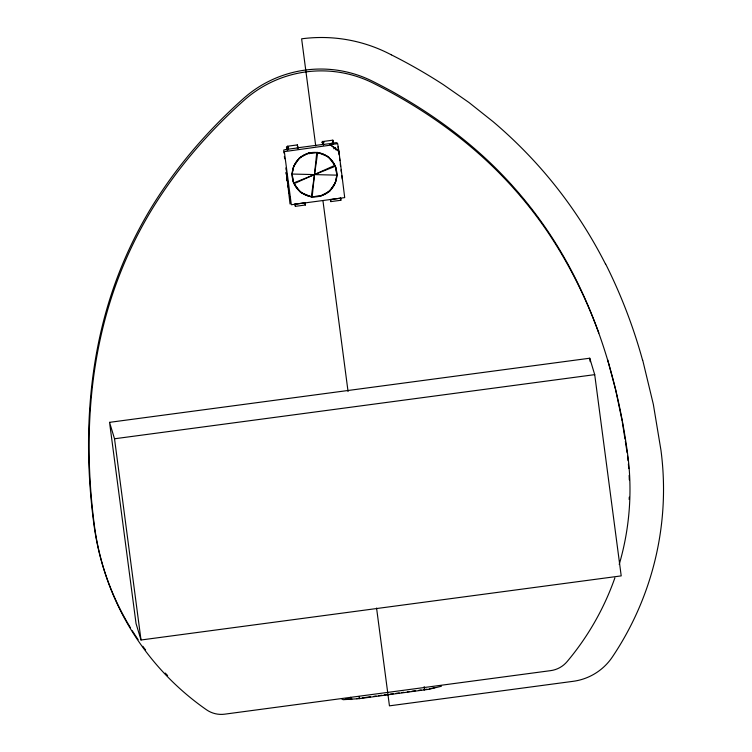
<?xml version="1.0" encoding="UTF-8"?>
<svg xmlns="http://www.w3.org/2000/svg" width="752" height="752" viewBox="0 0 752 752"><rect width="100%" height="100%" fill="white"/><g stroke="black" fill="none" stroke-linecap="round" stroke-linejoin="round"><path stroke-width="1.13" d="M287.508 181.42L287.038 178.224L290.028 203.961M287.349 180.207L287.433 181.035M287.161 178.92L287.386 180.706M286.916 178.186L286.86 177.557M286.427 173.233L286.202 172.17M286.521 174.06L286.202 172.217M287.198 180.358L286.785 177.209M287.151 179.794L287.142 179.596M312.212 196.46L316.752 152.562L321.771 153.652A22.175 22.052 -16.8 0 1 334.715 165.431L335.392 166.23C337.187 172.471 337.479 179.559 333.832 185.208A22.175 22.052 -16.8 0 1 324.704 194.054L320.437 196.009L314.787 196.563L311.3 196.827L307.192 195.36A22.175 22.052 -16.8 0 1 294.258 183.591L293.628 182.98C291.738 176.673 291.579 169.576 295.132 163.804A22.175 22.052 -16.8 0 1 304.259 154.968L308.574 153.145L316.752 152.562M311.3 196.827L317.72 152.44L308.574 153.145L299.418 157.864L293.675 166.577L292.133 174.041L293.628 182.98L300.509 192.39L311.3 196.827L320.437 196.009L329.62 191.384L335.336 182.586L336.887 175.15L335.392 166.23L328.53 156.858L317.72 152.44M286.756 176.194L286.625 174.774M286.38 149.432L288.326 146.903M286.484 149.77L288.58 147.054M294.258 183.591L334.715 165.431M338.964 151.566L337.676 143.717L330.1 144.553L338.964 151.566L344.707 197.616L291.325 204.741L284.331 151.641L330.542 145.145M293.628 182.98L335.392 166.23M441.386 686.256L429.054 689.274L359.418 698.636L343.166 699.698L341.549 698.721M429.27 688.879L434.844 687.648M287.367 146.255L297.35 144.91L297.754 147.035L297.867 147.9L287.856 149.206L287.367 146.255L287.875 150.024M323.351 145.249L322.852 141.517L332.826 140.173L333.004 140.774L333.343 143.162L323.332 144.469L323.078 143.181M286.38 147.298L288.589 146.997M321.856 142.56L324.074 142.26M288.307 149.046L283.767 150.015L283.899 153.023M297.181 147.862L323.792 144.309M331.547 143.275L336.379 142.617L337.554 143.247M295.132 204.243L305.039 202.589L305.359 205.014L295.386 206.339L294.981 204.234M331.717 199.355L340.59 198.171L340.844 200.276L330.861 201.602L330.457 199.496M109.548 422.342L589.747 358.215L594.71 374.646L621.208 575.882L141.009 639.999L136.046 623.577L109.548 422.342L114.52 438.773L141.009 639.999M114.52 438.773L594.71 374.646M356.504 698.646L359.973 698.185M362.276 697.875L370.369 696.784M373.829 696.324L376.141 696.014M378.453 695.703L381.913 695.233M384.225 694.923L387.694 694.463M389.997 694.152L393.465 693.682M395.778 693.372L399.237 692.912M401.549 692.601L403.862 692.291M407.33 691.831L409.633 691.52M411.946 691.21L415.414 690.74M418.873 690.28L421.186 689.969M423.498 689.659L426.957 689.189M351.974 699.012L345.375 699.031M292.133 174.041L336.887 175.15M391.294 54.793L387.712 52.997A149.028 148.163 -16.8 0 0 301.627 38.822L315.727 145.916M330.1 144.553L339.19 151.472M323.332 144.469L322.852 141.517M287.856 149.206L287.602 147.975M605.576 264.187C587.19 227.969 564.103 194.129 536.853 164.011A464.445 461.747 -16.8 0 0 493.096 121.674L468.947 102.488L443.323 84.647A547.127 543.94 -16.8 0 0 391.284 54.811M598.808 332.995C585.573 296.89 568.268 262.298 546.666 230.46A423.536 421.073 -16.8 0 0 492.316 166.136C457.113 132.305 416.317 104.669 372.682 82.889A115.47 114.802 -16.8 0 0 244.428 100.016C207.947 132.502 175.714 169.886 150.475 211.782A423.536 421.073 -16.8 0 0 114.642 288.148C87.946 364.147 83.98 446.491 94.432 525.902A269.047 267.477 -16.8 0 0 206.518 709.794A25.775 25.624 -16.8 0 0 224.669 714.174L550.68 670.634A25.775 25.624 -16.8 0 0 567.074 661.647A269.047 267.477 -16.8 0 0 614.901 577.827M286.719 176.137L286.305 173.439M297.736 147.129L297.576 146.593L297.848 148.661M304.974 202.796L305.133 203.331M295 204.149L295.151 204.61M340.844 200.276L340.515 197.851M330.476 199.383L330.636 199.929M305.359 205.014L304.945 202.843M642.706 360.152L653.338 404.332L660.961 450.251A302.595 300.838 -16.8 0 1 612.363 656.985A55.921 55.601 -16.8 0 1 573.174 681.312L389.442 705.846L376.573 608.058M607.654 359.776L615.597 389.602L622.101 420.622M286.409 172.932L286.371 173.204M286.954 177.575L286.822 176.993M286.437 173.731L286.681 175.348M622.28 421.769L624.987 439.036M625.344 441.339L627.149 452.845M287.142 178.581L287.762 183.253M286.625 174.962L286.437 174.511M350.733 697.254L351.052 699.567M288.072 185.49L288.383 187.737M288.843 191.102L289.153 193.349M289.623 196.714L289.924 198.951M589.747 358.215L590.207 361.703M424.166 686.623L424.598 689.932M338.005 146.715L339.077 154.827M339.537 158.305L339.848 160.618M340.299 164.096L340.609 166.408M341.07 169.886L341.37 172.208M341.831 175.677L342.292 179.155M335.467 147.43L335.787 149.78M333.315 143.134L333.061 141.893M333.324 143.942L332.826 140.173M333.662 146.734L333.944 148.858M332.534 142.053L332.816 144.168M330.607 199.506L330.861 201.602M322.26 141.32L322.533 143.378M322.937 200.624L348.063 391.538M297.764 148.276L297.35 144.91M295.057 203.924L295.386 206.339M286.935 147.007L287.358 150.203M359.136 696.437L359.418 698.636M284.359 156.463L284.66 158.757M285.863 167.922L286.164 170.215M286.615 173.656L286.926 175.949M287.377 179.39L287.678 181.683M288.129 185.124L288.43 187.417M288.881 190.858L289.182 193.151M289.642 196.582L289.943 198.876M286.456 173.392L286.38 174.229M605.708 264.112A531.551 528.459 -16.8 0 1 642.575 360.189M308.818 153.746A20.793 20.68 -16.8 0 1 310.623 153.342M619.216 564.432A269.047 267.477 -16.8 0 0 627.704 454.687C617.044 374.74 591.937 295.583 546.112 228.617A423.536 421.073 -16.8 0 0 491.761 164.293C456.558 130.463 415.753 102.827 372.127 81.047A115.47 114.802 -16.8 0 0 243.874 98.174C207.383 130.651 175.15 168.034 149.921 209.94A423.536 421.073 -16.8 0 0 114.088 286.305C87.392 362.304 83.425 444.639 93.868 524.059A269.047 267.477 -16.8 0 0 130.472 627.779M627.563 456.201A269.047 267.477 -16.8 0 1 628.061 460.675M628.381 464.05A269.047 267.477 -16.8 0 1 628.747 468.562M629.142 475.377A269.047 267.477 -16.8 0 1 629.311 479.926M629.255 497.157A269.047 267.477 -16.8 0 1 629.161 499.469M167.64 675.55A269.047 267.477 -16.8 0 1 165.224 673.059M145.615 650.019A269.047 267.477 -16.8 0 1 142.824 646.269M138.095 639.585A269.047 267.477 -16.8 0 1 132.314 630.768M308.057 195.952A22.372 22.24 -16.8 0 0 336.294 169.473A22.372 22.24 -16.8 0 0 299.211 158.456A22.372 22.24 -16.8 0 0 308.057 195.952"/></g></svg>
